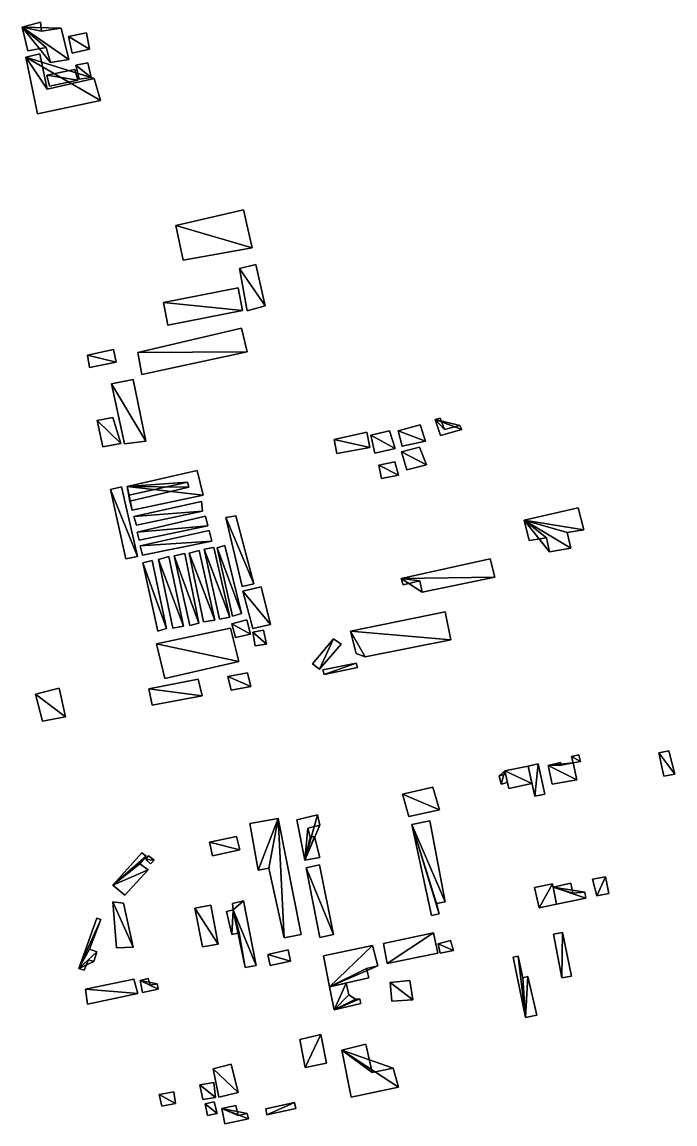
# Model space of a CAD drawing. Header units: metres. Extents: x -3947 to 4280, y -3529 to 2326.
# Drawn here: x 3717 to 4280, y 920 to 1869 of the extents above; entities that cross this region are included whole.
import ezdxf

# ---------------------------------------------------------------- set-up
doc = ezdxf.new("R2010")
doc.units = ezdxf.units.M

msp = doc.modelspace()

# ---------------------------------------------------------------- linework, layer by layer
at = {"layer": 'MUROS'}
for points in [[(3732.9, 1869.2), (3717.1, 1864.8), (3717.1, 1864.8, 8), (3732.9, 1869.2, 8)], [(3717.1, 1864.8), (3722.2, 1844.5), (3722.2, 1844.5, 8), (3717.1, 1864.8, 8)], [(3733.9, 1861.4), (3732.9, 1869.2), (3732.9, 1869.2, 8), (3733.9, 1861.4, 8)], [(3750.8, 1864), (3733.9, 1861.4), (3733.9, 1861.4, 8), (3750.8, 1864, 8)], [(3757.5, 1837), (3750.8, 1864), (3750.8, 1864, 8), (3757.5, 1837, 8)], [(3772.8, 1860), (3757.1, 1856.7), (3757.1, 1856.7, 8), (3772.8, 1860, 8)], [(3757.1, 1856.7), (3760.4, 1842.3), (3760.4, 1842.3, 8), (3757.1, 1856.7, 8)], [(3775.4, 1845.9), (3772.8, 1860), (3772.8, 1860, 8), (3775.4, 1845.9, 8)], [(3732.5, 1841.9), (3720.3, 1838.8), (3720.3, 1838.8, 8), (3732.5, 1841.9, 8)], [(3722.2, 1844.5), (3738, 1847.4), (3738, 1847.4, 8), (3722.2, 1844.5, 8)], [(3738.8, 1811.4), (3732.5, 1841.9), (3732.5, 1841.9, 8), (3738.8, 1811.4, 8)], [(3738, 1847.4), (3741.7, 1834.4), (3741.7, 1834.4, 8), (3738, 1847.4, 8)], [(3760.4, 1842.3), (3775.4, 1845.9), (3775.4, 1845.9, 8), (3760.4, 1842.3, 8)], [(3720.3, 1838.8), (3730.5, 1790.1), (3730.5, 1790.1, 8), (3720.3, 1838.8, 8)], [(3741.7, 1834.4), (3757.5, 1837), (3757.5, 1837, 8), (3741.7, 1834.4, 8)], [(3773.8, 1834.2), (3763.6, 1832.1), (3763.6, 1832.1, 8), (3773.8, 1834.2, 8)], [(3763.6, 1832.1), (3766.5, 1819.9), (3766.5, 1819.9, 8), (3763.6, 1832.1, 8)], [(3776.8, 1821.4), (3773.8, 1834.2), (3773.8, 1834.2, 8), (3776.8, 1821.4, 8)], [(3762.6, 1828.3), (3738.4, 1823.4), (3738.4, 1823.4, 8), (3762.6, 1828.3, 8)], [(3738.4, 1823.4), (3740.7, 1814), (3740.7, 1814, 8), (3738.4, 1823.4, 8)], [(3765.2, 1819.1), (3762.6, 1828.3), (3762.6, 1828.3, 8), (3765.2, 1819.1, 8)], [(3779.3, 1820.5), (3738.8, 1811.4), (3738.8, 1811.4, 8), (3779.3, 1820.5, 8)], [(3740.7, 1814), (3765.2, 1819.1), (3765.2, 1819.1, 8), (3740.7, 1814, 8)], [(3766.5, 1819.9), (3776.8, 1821.4), (3776.8, 1821.4, 8), (3766.5, 1819.9, 8)], [(3784.9, 1801.7), (3779.3, 1820.5), (3779.3, 1820.5, 8), (3784.9, 1801.7, 8)], [(3730.5, 1790.1), (3784.9, 1801.7), (3784.9, 1801.7, 8), (3730.5, 1790.1, 8)], [(3908.1, 1707.3), (3849.7, 1694), (3849.7, 1694, 8), (3908.1, 1707.3, 8)], [(3915.5, 1674.7), (3908.1, 1707.3), (3908.1, 1707.3, 8), (3915.5, 1674.7, 8)], [(3849.7, 1694), (3856, 1664.2), (3856, 1664.2, 8), (3849.7, 1694, 8)], [(3856, 1664.2), (3915.5, 1674.7), (3915.5, 1674.7, 8), (3856, 1664.2, 8)], [(3918.7, 1660.3), (3904.6, 1657), (3904.6, 1657, 8), (3918.7, 1660.3, 8)], [(3904.6, 1657), (3911.3, 1620.5), (3911.3, 1620.5, 8), (3904.6, 1657, 8)], [(3926.8, 1624.8), (3918.7, 1660.3), (3918.7, 1660.3, 8), (3926.8, 1624.8, 8)], [(3903.5, 1640.2), (3839, 1627.7), (3839, 1627.7, 8), (3903.5, 1640.2, 8)], [(3907.3, 1620.6), (3903.5, 1640.2), (3903.5, 1640.2, 8), (3907.3, 1620.6, 8)], [(3839, 1627.7), (3842.8, 1608.1), (3842.8, 1608.1, 8), (3839, 1627.7, 8)], [(3911.3, 1620.5), (3926.8, 1624.8), (3926.8, 1624.8, 8), (3911.3, 1620.5, 8)], [(3842.8, 1608.1), (3907.3, 1620.6), (3907.3, 1620.6, 8), (3842.8, 1608.1, 8)], [(3906.3, 1605.6), (3816.9, 1584.5), (3816.9, 1584.5, 8), (3906.3, 1605.6, 8)], [(3911.3, 1585.2), (3906.3, 1605.6), (3906.3, 1605.6, 8), (3911.3, 1585.2, 8)], [(3796, 1587.1), (3773.7, 1582.3), (3773.7, 1582.3, 8), (3796, 1587.1, 8)], [(3798.4, 1576.3), (3796, 1587.1), (3796, 1587.1, 8), (3798.4, 1576.3, 8)], [(3820.5, 1565.5), (3911.3, 1585.2), (3911.3, 1585.2, 8), (3820.5, 1565.5, 8)], [(3773.7, 1582.3), (3775.3, 1571.5), (3775.3, 1571.5, 8), (3773.7, 1582.3, 8)], [(3775.3, 1571.5), (3798.4, 1576.3), (3798.4, 1576.3, 8), (3775.3, 1571.5, 8)], [(3816.9, 1584.5), (3820.5, 1565.5), (3820.5, 1565.5, 8), (3816.9, 1584.5, 8)], [(3794.3, 1557.6), (3812.8, 1561.2), (3812.8, 1561.2, 8), (3794.3, 1557.6, 8)], [(3805.4, 1505.9), (3794.3, 1557.6), (3794.3, 1557.6, 8), (3805.4, 1505.9, 8)], [(3812.8, 1561.2), (3823.9, 1508.3), (3823.9, 1508.3, 8), (3812.8, 1561.2, 8)], [(3795.5, 1528.5), (3781.8, 1525.9), (3781.8, 1525.9, 8), (3795.5, 1528.5, 8)], [(3802.2, 1506.2), (3795.5, 1528.5), (3795.5, 1528.5, 8), (3802.2, 1506.2, 8)], [(3781.8, 1525.9), (3786.9, 1503.3), (3786.9, 1503.3, 8), (3781.8, 1525.9, 8)], [(4060.5, 1522.2), (4041.4, 1517.2), (4041.4, 1517.2, 8), (4060.5, 1522.2, 8)], [(4064.9, 1508.3), (4060.5, 1522.2), (4060.5, 1522.2, 8), (4064.9, 1508.3, 8)], [(4077.5, 1528), (4073.3, 1526.7), (4073.3, 1526.7, 8), (4077.5, 1528, 8)], [(4073.3, 1526.7), (4077.8, 1512.9), (4077.8, 1512.9, 8), (4073.3, 1526.7, 8)], [(4081.3, 1518.2), (4077.5, 1528), (4077.5, 1528, 8), (4081.3, 1518.2, 8)], [(4094.6, 1521.8), (4081.3, 1518.2), (4081.3, 1518.2, 8), (4094.6, 1521.8, 8)], [(4096.4, 1518.2), (4094.6, 1521.8), (4094.6, 1521.8, 8), (4096.4, 1518.2, 8)], [(4014.3, 1516), (3986.3, 1509.6), (3986.3, 1509.6, 8), (4014.3, 1516, 8)], [(3986.3, 1509.6), (3988.6, 1497.4), (3988.6, 1497.4, 8), (3986.3, 1509.6, 8)], [(4017, 1502.7), (4014.3, 1516), (4014.3, 1516, 8), (4017, 1502.7, 8)], [(4034, 1517.1), (4017.8, 1513.2), (4017.8, 1513.2, 8), (4034, 1517.1, 8)], [(4017.8, 1513.2), (4021.4, 1497.9), (4021.4, 1497.9, 8), (4017.8, 1513.2, 8)], [(4038.9, 1501.9), (4034, 1517.1), (4034, 1517.1, 8), (4038.9, 1501.9, 8)], [(4041.4, 1517.2), (4044.9, 1503.8), (4044.9, 1503.8, 8), (4041.4, 1517.2, 8)], [(4077.8, 1512.9), (4096.4, 1518.2), (4096.4, 1518.2, 8), (4077.8, 1512.9, 8)], [(3786.9, 1503.3), (3802.2, 1506.2), (3802.2, 1506.2, 8), (3786.9, 1503.3, 8)], [(3823.9, 1508.3), (3805.4, 1505.9), (3805.4, 1505.9, 8), (3823.9, 1508.3, 8)], [(3988.6, 1497.4), (4017, 1502.7), (4017, 1502.7, 8), (3988.6, 1497.4, 8)], [(4021.4, 1497.9), (4038.9, 1501.9), (4038.9, 1501.9, 8), (4021.4, 1497.9, 8)], [(4059.8, 1502.9), (4044.3, 1499), (4044.3, 1499, 8), (4059.8, 1502.9, 8)], [(4044.9, 1503.8), (4064.9, 1508.3), (4064.9, 1508.3, 8), (4044.9, 1503.8, 8)], [(4065.8, 1487.9), (4059.8, 1502.9), (4059.8, 1502.9, 8), (4065.8, 1487.9, 8)], [(4038.5, 1490.5), (4024.7, 1487.4), (4024.7, 1487.4, 8), (4038.5, 1490.5, 8)], [(4041.8, 1478.8), (4038.5, 1490.5), (4038.5, 1490.5, 8), (4041.8, 1478.8, 8)], [(4044.3, 1499), (4048.9, 1483.6), (4048.9, 1483.6, 8), (4044.3, 1499, 8)], [(3868.1, 1483), (3807.9, 1469), (3807.9, 1469, 8), (3868.1, 1483, 8)], [(3873.2, 1461.6), (3868.1, 1483), (3868.1, 1483, 8), (3873.2, 1461.6, 8)], [(4024.7, 1487.4), (4027, 1476.1), (4027, 1476.1, 8), (4024.7, 1487.4, 8)], [(4048.9, 1483.6), (4065.8, 1487.9), (4065.8, 1487.9, 8), (4048.9, 1483.6, 8)], [(3809.5, 1461.6), (3859.9, 1472.9), (3859.9, 1472.9, 8), (3809.5, 1461.6, 8)], [(3859.9, 1472.9), (3861, 1468.4), (3861, 1468.4, 8), (3859.9, 1472.9, 8)], [(4027, 1476.1), (4041.8, 1478.8), (4041.8, 1478.8, 8), (4027, 1476.1, 8)], [(3803, 1468.7), (3793.3, 1466.5), (3793.3, 1466.5, 8), (3803, 1468.7, 8)], [(3793.3, 1466.5), (3806.7, 1406.9), (3806.7, 1406.9, 8), (3793.3, 1466.5, 8)], [(3816.6, 1408.7), (3803, 1468.7), (3803, 1468.7, 8), (3816.6, 1408.7, 8)], [(3807.9, 1469), (3809.5, 1461.6), (3809.5, 1461.6, 8), (3807.9, 1469, 8)], [(3861, 1468.4), (3810, 1456.4), (3810, 1456.4, 8), (3861, 1468.4, 8)], [(3810, 1456.4), (3812.2, 1448.6), (3812.2, 1448.6, 8), (3810, 1456.4, 8)], [(3812.2, 1448.6), (3873.2, 1461.6), (3873.2, 1461.6, 8), (3812.2, 1448.6, 8)], [(3871.8, 1456.1), (3813.5, 1443.4), (3813.5, 1443.4, 8), (3871.8, 1456.1, 8)], [(3872.7, 1447.8), (3871.8, 1456.1), (3871.8, 1456.1, 8), (3872.7, 1447.8, 8)], [(3813.5, 1443.4), (3815.9, 1435.9), (3815.9, 1435.9, 8), (3813.5, 1443.4, 8)], [(3815.9, 1435.9), (3872.7, 1447.8), (3872.7, 1447.8, 8), (3815.9, 1435.9, 8)], [(3875.4, 1443.5), (3816.5, 1429.7), (3816.5, 1429.7, 8), (3875.4, 1443.5, 8)], [(3877.2, 1435.3), (3875.4, 1443.5), (3875.4, 1443.5, 8), (3877.2, 1435.3, 8)], [(3901.5, 1443.9), (3892.7, 1442.3), (3892.7, 1442.3, 8), (3901.5, 1443.9, 8)], [(3917, 1385.4), (3901.5, 1443.9), (3901.5, 1443.9, 8), (3917, 1385.4, 8)], [(4196.6, 1450.7), (4150, 1440.1), (4150, 1440.1, 8), (4196.6, 1450.7, 8)], [(4201.4, 1431.9), (4196.6, 1450.7), (4196.6, 1450.7, 8), (4201.4, 1431.9, 8)], [(3818.2, 1422.8), (3877.2, 1435.3), (3877.2, 1435.3, 8), (3818.2, 1422.8, 8)], [(3892.7, 1442.3), (3907, 1383.1), (3907, 1383.1, 8), (3892.7, 1442.3, 8)], [(4150, 1440.1), (4154.4, 1422.6), (4154.4, 1422.6, 8), (4150, 1440.1, 8)], [(3816.5, 1429.7), (3818.2, 1422.8), (3818.2, 1422.8, 8), (3816.5, 1429.7, 8)], [(3878.5, 1431.3), (3818.9, 1417.9), (3818.9, 1417.9, 8), (3878.5, 1431.3, 8)], [(3880.7, 1422.1), (3878.5, 1431.3), (3878.5, 1431.3, 8), (3880.7, 1422.1, 8)], [(4154.4, 1422.6), (4169.2, 1425), (4169.2, 1425, 8), (4154.4, 1422.6, 8)], [(4169.2, 1425), (4171.9, 1412.9), (4171.9, 1412.9, 8), (4169.2, 1425, 8)], [(4187, 1429.5), (4201.4, 1431.9), (4201.4, 1431.9, 8), (4187, 1429.5, 8)], [(4190.4, 1416.1), (4187, 1429.5), (4187, 1429.5, 8), (4190.4, 1416.1, 8)], [(3818.9, 1417.9), (3820.9, 1410.1), (3820.9, 1410.1, 8), (3818.9, 1417.9, 8)], [(3820.9, 1410.1), (3880.7, 1422.1), (3880.7, 1422.1, 8), (3820.9, 1410.1, 8)], [(3874.2, 1415), (3882.4, 1416.7), (3882.4, 1416.7, 8), (3874.2, 1415, 8)], [(3887.5, 1354.9), (3874.2, 1415), (3874.2, 1415, 8), (3887.5, 1354.9, 8)], [(3882.4, 1416.7), (3896.2, 1356.5), (3896.2, 1356.5, 8), (3882.4, 1416.7, 8)], [(3885.4, 1416.4), (3892.1, 1418.3), (3892.1, 1418.3, 8), (3885.4, 1416.4, 8)], [(3898.6, 1357.5), (3885.4, 1416.4), (3885.4, 1416.4, 8), (3898.6, 1357.5, 8)], [(3892.1, 1418.3), (3906.2, 1359.7), (3906.2, 1359.7, 8), (3892.1, 1418.3, 8)], [(4171.9, 1412.9), (4190.4, 1416.1), (4190.4, 1416.1, 8), (4171.9, 1412.9, 8)], [(3806.7, 1406.9), (3816.6, 1408.7), (3816.6, 1408.7, 8), (3806.7, 1406.9, 8)], [(3821.4, 1403.3), (3829.2, 1405.3), (3829.2, 1405.3, 8), (3821.4, 1403.3, 8)], [(3829.2, 1405.3), (3841.8, 1346.7), (3841.8, 1346.7, 8), (3829.2, 1405.3, 8)], [(3834.7, 1406.1), (3843.7, 1408.7), (3843.7, 1408.7, 8), (3834.7, 1406.1, 8)], [(3847.2, 1347.2), (3834.7, 1406.1), (3834.7, 1406.1, 8), (3847.2, 1347.2, 8)], [(3843.7, 1408.7), (3856.4, 1348.7), (3856.4, 1348.7, 8), (3843.7, 1408.7, 8)], [(3848.2, 1409.4), (3857.4, 1411.4), (3857.4, 1411.4, 8), (3848.2, 1409.4, 8)], [(3861.7, 1349.4), (3848.2, 1409.4), (3848.2, 1409.4, 8), (3861.7, 1349.4, 8)], [(3857.4, 1411.4), (3869.6, 1351.3), (3869.6, 1351.3, 8), (3857.4, 1411.4, 8)], [(3869.9, 1414), (3861.3, 1411.7), (3861.3, 1411.7, 8), (3869.9, 1414, 8)], [(3861.3, 1411.7), (3873.7, 1352.6), (3873.7, 1352.6, 8), (3861.3, 1411.7, 8)], [(3883.4, 1354.1), (3869.9, 1414), (3869.9, 1414, 8), (3883.4, 1354.1, 8)], [(4120.8, 1406.8), (4044.1, 1390), (4044.1, 1390, 8), (4120.8, 1406.8, 8)], [(4124.8, 1391), (4120.8, 1406.8), (4120.8, 1406.8, 8), (4124.8, 1391, 8)], [(3834.2, 1344.6), (3821.4, 1403.3), (3821.4, 1403.3, 8), (3834.2, 1344.6, 8)], [(4044.1, 1390), (4045.6, 1384.5), (4045.6, 1384.5, 8), (4044.1, 1390, 8)], [(4045.6, 1384.5), (4060, 1387.9), (4060, 1387.9, 8), (4045.6, 1384.5, 8)], [(4060, 1387.9), (4062.2, 1378.2), (4062.2, 1378.2, 8), (4060, 1387.9, 8)], [(4062.2, 1378.2), (4124.8, 1391), (4124.8, 1391, 8), (4062.2, 1378.2, 8)], [(3907, 1383.1), (3917, 1385.4), (3917, 1385.4, 8), (3907, 1383.1, 8)], [(3923.3, 1382.7), (3907.6, 1378.9), (3907.6, 1378.9, 8), (3923.3, 1382.7, 8)], [(3907.6, 1378.9), (3916.2, 1346.9), (3916.2, 1346.9, 8), (3907.6, 1378.9, 8)], [(3931.4, 1350.2), (3923.3, 1382.7), (3923.3, 1382.7, 8), (3931.4, 1350.2, 8)], [(3906.2, 1359.7), (3898.6, 1357.5), (3898.6, 1357.5, 8), (3906.2, 1359.7, 8)], [(4081.9, 1361.2), (4000.4, 1344.6), (4000.4, 1344.6, 8), (4081.9, 1361.2, 8)], [(4086.7, 1336.9), (4081.9, 1361.2), (4081.9, 1361.2, 8), (4086.7, 1336.9, 8)], [(3856.4, 1348.7), (3847.2, 1347.2), (3847.2, 1347.2, 8), (3856.4, 1348.7, 8)], [(3869.6, 1351.3), (3861.7, 1349.4), (3861.7, 1349.4, 8), (3869.6, 1351.3, 8)], [(3873.7, 1352.6), (3883.4, 1354.1), (3883.4, 1354.1, 8), (3873.7, 1352.6, 8)], [(3896.2, 1356.5), (3887.5, 1354.9), (3887.5, 1354.9, 8), (3896.2, 1356.5, 8)], [(3910.8, 1354.4), (3898.1, 1350.8), (3898.1, 1350.8, 8), (3910.8, 1354.4, 8)], [(3898.1, 1350.8), (3901.2, 1339), (3901.2, 1339, 8), (3898.1, 1350.8, 8)], [(3914.1, 1341.8), (3910.8, 1354.4), (3910.8, 1354.4, 8), (3914.1, 1341.8, 8)], [(3916.2, 1346.9), (3931.4, 1350.2), (3931.4, 1350.2, 8), (3916.2, 1346.9, 8)], [(3897, 1347.2), (3833.1, 1333.7), (3833.1, 1333.7, 8), (3897, 1347.2, 8)], [(3841.8, 1346.7), (3834.2, 1344.6), (3834.2, 1344.6, 8), (3841.8, 1346.7, 8)], [(3903.9, 1318.4), (3897, 1347.2), (3897, 1347.2, 8), (3903.9, 1318.4, 8)], [(3901.2, 1339), (3914.1, 1341.8), (3914.1, 1341.8, 8), (3901.2, 1339, 8)], [(3925.2, 1345.4), (3916, 1343.7), (3916, 1343.7, 8), (3925.2, 1345.4, 8)], [(3916, 1343.7), (3918.1, 1332), (3918.1, 1332, 8), (3916, 1343.7, 8)], [(3928, 1333.4), (3925.2, 1345.4), (3925.2, 1345.4, 8), (3928, 1333.4, 8)], [(4000.4, 1344.6), (4005.2, 1325.2), (4005.2, 1325.2, 8), (4000.4, 1344.6, 8)], [(3833.1, 1333.7), (3840.1, 1303.7), (3840.1, 1303.7, 8), (3833.1, 1333.7, 8)], [(3918.1, 1332), (3928, 1333.4), (3928, 1333.4, 8), (3918.1, 1332, 8)], [(3967.7, 1316.4), (3985.6, 1337.9), (3985.6, 1337.9, 8), (3967.7, 1316.4, 8)], [(3992.2, 1333.3), (3973.7, 1311.9), (3973.7, 1311.9, 8), (3992.2, 1333.3, 8)], [(3985.6, 1337.9), (3992.2, 1333.3), (3992.2, 1333.3, 8), (3985.6, 1337.9, 8)], [(4012.9, 1322.5), (4086.7, 1336.9), (4086.7, 1336.9, 8), (4012.9, 1322.5, 8)], [(4005.2, 1325.2), (4012.9, 1322.5), (4012.9, 1322.5, 8), (4005.2, 1325.2, 8)], [(3840.1, 1303.7), (3903.9, 1318.4), (3903.9, 1318.4, 8), (3840.1, 1303.7, 8)], [(3973.7, 1311.9), (3967.7, 1316.4), (3967.7, 1316.4, 8), (3973.7, 1311.9, 8)], [(3976.6, 1311.2), (4005.2, 1317), (4005.2, 1317, 8), (3976.6, 1311.2, 8)], [(3977.7, 1307.3), (3976.6, 1311.2), (3976.6, 1311.2, 8), (3977.7, 1307.3, 8)], [(4006.4, 1313.1), (3977.7, 1307.3), (3977.7, 1307.3, 8), (4006.4, 1313.1, 8)], [(4005.2, 1317), (4006.4, 1313.1), (4006.4, 1313.1, 8), (4005.2, 1317, 8)], [(3826.3, 1294.7), (3868.9, 1303.2), (3868.9, 1303.2, 8), (3826.3, 1294.7, 8)], [(3868.9, 1303.2), (3872.4, 1288.9), (3872.4, 1288.9, 8), (3868.9, 1303.2, 8)], [(3911.6, 1308.5), (3894.6, 1305.4), (3894.6, 1305.4, 8), (3911.6, 1308.5, 8)], [(3894.6, 1305.4), (3897.4, 1293.6), (3897.4, 1293.6, 8), (3894.6, 1305.4, 8)], [(3914.4, 1296.8), (3911.6, 1308.5), (3911.6, 1308.5, 8), (3914.4, 1296.8, 8)], [(3749.2, 1295.5), (3728.8, 1290.2), (3728.8, 1290.2, 8), (3749.2, 1295.5, 8)], [(3754.5, 1270.8), (3749.2, 1295.5), (3749.2, 1295.5, 8), (3754.5, 1270.8, 8)], [(3829.2, 1280.8), (3826.3, 1294.7), (3826.3, 1294.7, 8), (3829.2, 1280.8, 8)], [(3897.4, 1293.6), (3914.4, 1296.8), (3914.4, 1296.8, 8), (3897.4, 1293.6, 8)], [(3728.8, 1290.2), (3734.8, 1266.9), (3734.8, 1266.9, 8), (3728.8, 1290.2, 8)], [(3872.4, 1288.9), (3829.2, 1280.8), (3829.2, 1280.8, 8), (3872.4, 1288.9, 8)], [(3734.8, 1266.9), (3754.5, 1270.8), (3754.5, 1270.8, 8), (3734.8, 1266.9, 8)], [(4197.3, 1237.9), (4191, 1236.5), (4191, 1236.5, 8), (4197.3, 1237.9, 8)], [(4191, 1236.5), (4192.2, 1231.1), (4192.2, 1231.1, 8), (4191, 1236.5, 8)], [(4198.6, 1232.3), (4197.3, 1237.9), (4197.3, 1237.9, 8), (4198.6, 1232.3, 8)], [(4274.9, 1241.5), (4266.3, 1239.6), (4266.3, 1239.6, 8), (4274.9, 1241.5, 8)], [(4266.3, 1239.6), (4270.6, 1219.7), (4270.6, 1219.7, 8), (4266.3, 1239.6, 8)], [(4280.1, 1221.3), (4274.9, 1241.5), (4274.9, 1241.5, 8), (4280.1, 1221.3, 8)], [(4153.5, 1228.3), (4133.5, 1224.1), (4133.5, 1224.1, 8), (4153.5, 1228.3, 8)], [(4162.2, 1230.2), (4153.5, 1228.3), (4153.5, 1228.3, 8), (4162.2, 1230.2, 8)], [(4156.8, 1213.3), (4153.5, 1228.3), (4153.5, 1228.3, 8), (4156.8, 1213.3, 8)], [(4153.5, 1228.3), (4159.2, 1202.3), (4159.2, 1202.3, 8), (4153.5, 1228.3, 8)], [(4167.9, 1204.2), (4162.2, 1230.2), (4162.2, 1230.2, 8), (4167.9, 1204.2, 8)], [(4181.3, 1231.4), (4170.7, 1228.9), (4170.7, 1228.9, 8), (4181.3, 1231.4, 8)], [(4170.7, 1228.9), (4174.3, 1212.7), (4174.3, 1212.7, 8), (4170.7, 1228.9, 8)], [(4182, 1229.2), (4181.3, 1231.4), (4181.3, 1231.4, 8), (4182, 1229.2, 8)], [(4192.2, 1231.1), (4182, 1229.2), (4182, 1229.2, 8), (4192.2, 1231.1, 8)], [(4192.2, 1231.1), (4198.6, 1232.3), (4198.6, 1232.3, 8), (4192.2, 1231.1, 8)], [(4195.4, 1216.3), (4192.2, 1231.1), (4192.2, 1231.1, 8), (4195.4, 1216.3, 8)], [(4134.1, 1221.2), (4128.6, 1220), (4128.6, 1220, 8), (4134.1, 1221.2, 8)], [(4128.6, 1220), (4130.1, 1212.8), (4130.1, 1212.8, 8), (4128.6, 1220, 8)], [(4133.5, 1224.1), (4134.1, 1221.2), (4134.1, 1221.2, 8), (4133.5, 1224.1, 8)], [(4174.3, 1212.7), (4195.4, 1216.3), (4195.4, 1216.3, 8), (4174.3, 1212.7, 8)], [(4270.6, 1219.7), (4280.1, 1221.3), (4280.1, 1221.3, 8), (4270.6, 1219.7, 8)], [(4071.3, 1210.1), (4045.3, 1204), (4045.3, 1204, 8), (4071.3, 1210.1, 8)], [(4077, 1190.6), (4071.3, 1210.1), (4071.3, 1210.1, 8), (4077, 1190.6, 8)], [(4130.1, 1212.8), (4135.8, 1214), (4135.8, 1214, 8), (4130.1, 1212.8, 8)], [(4135.8, 1214), (4136.8, 1209.1), (4136.8, 1209.1, 8), (4135.8, 1214, 8)], [(4136.8, 1209.1), (4156.8, 1213.3), (4156.8, 1213.3, 8), (4136.8, 1209.1, 8)], [(4045.3, 1204), (4050.6, 1184.9), (4050.6, 1184.9, 8), (4045.3, 1204, 8)], [(4159.2, 1202.3), (4167.9, 1204.2), (4167.9, 1204.2, 8), (4159.2, 1202.3, 8)], [(4050.6, 1184.9), (4077, 1190.6), (4077, 1190.6, 8), (4050.6, 1184.9, 8)], [(3937.9, 1183.1), (3913.5, 1178.8), (3913.5, 1178.8, 8), (3937.9, 1183.1, 8)], [(3913.5, 1178.8), (3920.7, 1138.5), (3920.7, 1138.5, 8), (3913.5, 1178.8, 8)], [(3957.7, 1083.2), (3937.9, 1183.1), (3937.9, 1183.1, 8), (3957.7, 1083.2, 8)], [(3972, 1186.2), (3954, 1182), (3954, 1182, 8), (3972, 1186.2, 8)], [(3954, 1182), (3960.9, 1147.1), (3960.9, 1147.1, 8), (3954, 1182, 8)], [(3963.6, 1174.9), (3973.9, 1177.5), (3973.9, 1177.5, 8), (3963.6, 1174.9, 8)], [(3973.9, 1177.5), (3972, 1186.2), (3972, 1186.2, 8), (3973.9, 1177.5, 8)], [(4053.3, 1177.9), (4068.6, 1181.1), (4068.6, 1181.1, 8), (4053.3, 1177.9, 8)], [(4070.1, 1099.6), (4053.3, 1177.9), (4053.3, 1177.9, 8), (4070.1, 1099.6, 8)], [(4068.6, 1181.1), (4082, 1111.3), (4082, 1111.3, 8), (4068.6, 1181.1, 8)], [(3965.6, 1167.1), (3963.6, 1174.9), (3963.6, 1174.9, 8), (3965.6, 1167.1, 8)], [(3969.4, 1167.6), (3965.6, 1167.1), (3965.6, 1167.1, 8), (3969.4, 1167.6, 8)], [(3973.8, 1149.4), (3969.4, 1167.6), (3969.4, 1167.6, 8), (3973.8, 1149.4, 8)], [(3902, 1167.5), (3878.7, 1162.8), (3878.7, 1162.8, 8), (3902, 1167.5, 8)], [(3878.7, 1162.8), (3881.2, 1150.9), (3881.2, 1150.9, 8), (3878.7, 1162.8, 8)], [(3904.9, 1156.2), (3902, 1167.5), (3902, 1167.5, 8), (3904.9, 1156.2, 8)], [(3820.3, 1153.5), (3795.3, 1125.8), (3795.3, 1125.8, 8), (3820.3, 1153.5, 8)], [(3818.7, 1144.1), (3824.2, 1150.8), (3824.2, 1150.8, 8), (3818.7, 1144.1, 8)], [(3824.2, 1150.8), (3820.3, 1153.5), (3820.3, 1153.5, 8), (3824.2, 1150.8, 8)], [(3826.1, 1150.9), (3823.8, 1147.7), (3823.8, 1147.7, 8), (3826.1, 1150.9, 8)], [(3830.9, 1147.2), (3826.1, 1150.9), (3826.1, 1150.9, 8), (3830.9, 1147.2, 8)], [(3881.2, 1150.9), (3904.9, 1156.2), (3904.9, 1156.2, 8), (3881.2, 1150.9, 8)], [(3960.9, 1147.1), (3973.8, 1149.4), (3973.8, 1149.4, 8), (3960.9, 1147.1, 8)], [(3826, 1138.9), (3818.7, 1144.1), (3818.7, 1144.1, 8), (3826, 1138.9, 8)], [(3823.8, 1147.7), (3828, 1144.1), (3828, 1144.1, 8), (3823.8, 1147.7, 8)], [(3828, 1144.1), (3830.9, 1147.2), (3830.9, 1147.2, 8), (3828, 1144.1, 8)], [(3920.7, 1138.5), (3930, 1140.4), (3930, 1140.4, 8), (3920.7, 1138.5, 8)], [(3930, 1140.4), (3943.1, 1080.3), (3943.1, 1080.3, 8), (3930, 1140.4, 8)], [(3962.1, 1140.6), (3973.5, 1143.3), (3973.5, 1143.3, 8), (3962.1, 1140.6, 8)], [(3973.8, 1080.7), (3962.1, 1140.6), (3962.1, 1140.6, 8), (3973.8, 1080.7, 8)], [(3973.5, 1143.3), (3985.7, 1083.2), (3985.7, 1083.2, 8), (3973.5, 1143.3, 8)], [(3805.7, 1117.1), (3826, 1138.9), (3826, 1138.9, 8), (3805.7, 1117.1, 8)], [(4220.1, 1132.9), (4209.1, 1130.8), (4209.1, 1130.8, 8), (4220.1, 1132.9, 8)], [(4209.1, 1130.8), (4212.7, 1116.4), (4212.7, 1116.4, 8), (4209.1, 1130.8, 8)], [(4223.1, 1118.6), (4220.1, 1132.9), (4220.1, 1132.9, 8), (4223.1, 1118.6, 8)], [(3795.3, 1125.8), (3805.7, 1117.1), (3805.7, 1117.1, 8), (3795.3, 1125.8, 8)], [(4174.5, 1126.9), (4158.9, 1123.7), (4158.9, 1123.7, 8), (4174.5, 1126.9, 8)], [(4158.9, 1123.7), (4162.9, 1106.2), (4162.9, 1106.2, 8), (4158.9, 1123.7, 8)], [(4178, 1109.3), (4174.5, 1126.9), (4174.5, 1126.9, 8), (4178, 1109.3, 8)], [(4175.1, 1124), (4190.4, 1127.3), (4190.4, 1127.3, 8), (4175.1, 1124, 8)], [(4178, 1109.3), (4175.1, 1124), (4175.1, 1124, 8), (4178, 1109.3, 8)], [(4190.4, 1127.3), (4192, 1118.9), (4192, 1118.9, 8), (4190.4, 1127.3, 8)], [(3795.5, 1111.3), (3798.7, 1071.7), (3798.7, 1071.7, 8), (3795.5, 1111.3, 8)], [(3804.5, 1110.3), (3795.5, 1111.3), (3795.5, 1111.3, 8), (3804.5, 1110.3, 8)], [(3898.5, 1109.8), (3908, 1112.1), (3908, 1112.1, 8), (3898.5, 1109.8, 8)], [(3908, 1112.1), (3919.1, 1056.6), (3919.1, 1056.6, 8), (3908, 1112.1, 8)], [(4082, 1111.3), (4074.5, 1109.9), (4074.5, 1109.9, 8), (4082, 1111.3, 8)], [(4203.1, 1114.5), (4178, 1109.3), (4178, 1109.3, 8), (4203.1, 1114.5, 8)], [(4192, 1118.9), (4202.3, 1119.6), (4202.3, 1119.6, 8), (4192, 1118.9, 8)], [(4202.3, 1119.6), (4203.1, 1114.5), (4203.1, 1114.5, 8), (4202.3, 1119.6, 8)], [(4212.7, 1116.4), (4223.1, 1118.6), (4223.1, 1118.6, 8), (4212.7, 1116.4, 8)], [(3812.9, 1072.4), (3804.5, 1110.3), (3804.5, 1110.3, 8), (3812.9, 1072.4, 8)], [(3880, 1108.5), (3866.1, 1105.8), (3866.1, 1105.8, 8), (3880, 1108.5, 8)], [(3866.1, 1105.8), (3872.7, 1072.6), (3872.7, 1072.6, 8), (3866.1, 1105.8, 8)], [(3886.3, 1075), (3880, 1108.5), (3880, 1108.5, 8), (3886.3, 1075, 8)], [(3893.3, 1102.9), (3899.3, 1104.5), (3899.3, 1104.5, 8), (3893.3, 1102.9, 8)], [(3898, 1083.2), (3893.3, 1102.9), (3893.3, 1102.9, 8), (3898, 1083.2, 8)], [(3899.3, 1104.5), (3898.5, 1109.8), (3898.5, 1109.8, 8), (3899.3, 1104.5, 8)], [(4076.9, 1101.1), (4070.1, 1099.6), (4070.1, 1099.6, 8), (4076.9, 1101.1, 8)], [(4074.5, 1109.9), (4076.9, 1101.1), (4076.9, 1101.1, 8), (4074.5, 1109.9, 8)], [(4162.9, 1106.2), (4178, 1109.3), (4178, 1109.3, 8), (4162.9, 1106.2, 8)], [(3781.7, 1097.4), (3766, 1053.8), (3766, 1053.8, 8), (3781.7, 1097.4, 8)], [(3775.3, 1070.5), (3785.1, 1096.1), (3785.1, 1096.1, 8), (3775.3, 1070.5, 8)], [(3785.1, 1096.1), (3781.7, 1097.4), (3781.7, 1097.4, 8), (3785.1, 1096.1, 8)], [(3904.2, 1084.5), (3898, 1083.2), (3898, 1083.2, 8), (3904.2, 1084.5, 8)], [(3909.6, 1054.8), (3904.2, 1084.5), (3904.2, 1084.5, 8), (3909.6, 1054.8, 8)], [(3943.1, 1080.3), (3957.7, 1083.2), (3957.7, 1083.2, 8), (3943.1, 1080.3, 8)], [(3985.7, 1083.2), (3973.8, 1080.7), (3973.8, 1080.7, 8), (3985.7, 1083.2, 8)], [(4071.8, 1084.5), (4028.7, 1075.5), (4028.7, 1075.5, 8), (4071.8, 1084.5, 8)], [(4075.6, 1067.2), (4071.8, 1084.5), (4071.8, 1084.5, 8), (4075.6, 1067.2, 8)], [(4183.2, 1084.8), (4175.3, 1083.6), (4175.3, 1083.6, 8), (4183.2, 1084.8, 8)], [(4175.3, 1083.6), (4182.5, 1045.9), (4182.5, 1045.9, 8), (4175.3, 1083.6, 8)], [(4190.9, 1047.3), (4183.2, 1084.8), (4183.2, 1084.8, 8), (4190.9, 1047.3, 8)], [(3872.7, 1072.6), (3886.3, 1075), (3886.3, 1075, 8), (3872.7, 1072.6, 8)], [(4019.4, 1073.6), (3977, 1064.7), (3977, 1064.7, 8), (4019.4, 1073.6, 8)], [(4023.8, 1056.1), (4019.4, 1073.6), (4019.4, 1073.6, 8), (4023.8, 1056.1, 8)], [(4028.7, 1075.5), (4031.8, 1058.1), (4031.8, 1058.1, 8), (4028.7, 1075.5, 8)], [(4086.6, 1077.9), (4075.8, 1075.3), (4075.8, 1075.3, 8), (4086.6, 1077.9, 8)], [(4075.8, 1075.3), (4077.5, 1067), (4077.5, 1067, 8), (4075.8, 1075.3, 8)], [(4089, 1069.4), (4086.6, 1077.9), (4086.6, 1077.9, 8), (4089, 1069.4, 8)], [(3781.7, 1068.4), (3775.3, 1070.5), (3775.3, 1070.5, 8), (3781.7, 1068.4, 8)], [(3779.1, 1060), (3781.7, 1068.4), (3781.7, 1068.4, 8), (3779.1, 1060, 8)], [(3798.7, 1071.7), (3812.9, 1072.4), (3812.9, 1072.4, 8), (3798.7, 1071.7, 8)], [(3929.1, 1066.1), (3946.6, 1069.9), (3946.6, 1069.9, 8), (3929.1, 1066.1, 8)], [(3931.2, 1056.5), (3929.1, 1066.1), (3929.1, 1066.1, 8), (3931.2, 1056.5, 8)], [(3946.6, 1069.9), (3948.7, 1060.2), (3948.7, 1060.2, 8), (3946.6, 1069.9, 8)], [(3977, 1064.7), (3982.2, 1038), (3982.2, 1038, 8), (3977, 1064.7, 8)], [(4031.8, 1058.1), (4075.6, 1067.2), (4075.6, 1067.2, 8), (4031.8, 1058.1, 8)], [(4077.5, 1067), (4089, 1069.4), (4089, 1069.4, 8), (4077.5, 1067, 8)], [(4144.9, 1064.4), (4140.7, 1063.6), (4140.7, 1063.6, 8), (4144.9, 1064.4, 8)], [(4140.7, 1063.6), (4151.1, 1011.8), (4151.1, 1011.8, 8), (4140.7, 1063.6, 8)], [(4148.9, 1045.8), (4144.9, 1064.4), (4144.9, 1064.4, 8), (4148.9, 1045.8, 8)], [(3766, 1053.8), (3770.8, 1052.5), (3770.8, 1052.5, 8), (3766, 1053.8, 8)], [(3770.8, 1052.5), (3774.5, 1061.4), (3774.5, 1061.4, 8), (3770.8, 1052.5, 8)], [(3774.5, 1061.4), (3779.1, 1060), (3779.1, 1060, 8), (3774.5, 1061.4, 8)], [(3919.1, 1056.6), (3909.6, 1054.8), (3909.6, 1054.8, 8), (3919.1, 1056.6, 8)], [(3948.7, 1060.2), (3931.2, 1056.5), (3931.2, 1056.5, 8), (3948.7, 1060.2, 8)], [(4014, 1053.9), (4023.8, 1056.1), (4023.8, 1056.1, 8), (4014, 1053.9, 8)], [(4016, 1045.9), (4014, 1053.9), (4014, 1053.9, 8), (4016, 1045.9, 8)], [(3771.7, 1036), (3813.5, 1044.7), (3813.5, 1044.7, 8), (3771.7, 1036, 8)], [(3813.5, 1044.7), (3817, 1032.3), (3817, 1032.3, 8), (3813.5, 1044.7, 8)], [(3818.9, 1043.6), (3826, 1045.4), (3826, 1045.4, 8), (3818.9, 1043.6, 8)], [(3826, 1045.4), (3827.5, 1039.7), (3827.5, 1039.7, 8), (3826, 1045.4, 8)], [(3982.2, 1038), (4016, 1045.9), (4016, 1045.9, 8), (3982.2, 1038, 8)], [(4153.3, 1046.9), (4148.9, 1045.8), (4148.9, 1045.8, 8), (4153.3, 1046.9, 8)], [(4160.9, 1013.6), (4153.3, 1046.9), (4153.3, 1046.9, 8), (4160.9, 1013.6, 8)], [(4182.5, 1045.9), (4190.9, 1047.3), (4190.9, 1047.3, 8), (4182.5, 1045.9, 8)], [(3773.6, 1023.1), (3771.7, 1036), (3771.7, 1036, 8), (3773.6, 1023.1, 8)], [(3821.1, 1033.2), (3818.9, 1043.6), (3818.9, 1043.6, 8), (3821.1, 1033.2, 8)], [(3834.5, 1036), (3821.1, 1033.2), (3821.1, 1033.2, 8), (3834.5, 1036, 8)], [(3827.5, 1039.7), (3833.7, 1040.7), (3833.7, 1040.7, 8), (3827.5, 1039.7, 8)], [(3833.7, 1040.7), (3834.5, 1036), (3834.5, 1036, 8), (3833.7, 1040.7, 8)], [(3996.5, 1041.3), (3982.2, 1038), (3982.2, 1038, 8), (3996.5, 1041.3, 8)], [(3982.2, 1038), (3986.1, 1018.3), (3986.1, 1018.3, 8), (3982.2, 1038, 8)], [(3998.8, 1031.3), (3996.5, 1041.3), (3996.5, 1041.3, 8), (3998.8, 1031.3, 8)], [(4034.5, 1041.9), (4051.6, 1043.7), (4051.6, 1043.7, 8), (4034.5, 1041.9, 8)], [(4036, 1025.7), (4034.5, 1041.9), (4034.5, 1041.9, 8), (4036, 1025.7, 8)], [(4051.6, 1043.7), (4054, 1026.8), (4054, 1026.8, 8), (4051.6, 1043.7, 8)], [(3817, 1032.3), (3773.6, 1023.1), (3773.6, 1023.1, 8), (3817, 1032.3, 8)], [(4004.7, 1027.5), (3998.8, 1031.3), (3998.8, 1031.3, 8), (4004.7, 1027.5, 8)], [(4008.5, 1027.7), (4004.7, 1027.5), (4004.7, 1027.5, 8), (4008.5, 1027.7, 8)], [(4009.2, 1023.7), (4008.5, 1027.7), (4008.5, 1027.7, 8), (4009.2, 1023.7, 8)], [(4054, 1026.8), (4036, 1025.7), (4036, 1025.7, 8), (4054, 1026.8, 8)], [(3986.1, 1018.3), (4009.2, 1023.7), (4009.2, 1023.7, 8), (3986.1, 1018.3, 8)], [(4151.1, 1011.8), (4160.9, 1013.6), (4160.9, 1013.6, 8), (4151.1, 1011.8, 8)], [(3974.8, 997), (3956.5, 992.8), (3956.5, 992.8, 5), (3974.8, 997, 5)], [(3979.6, 972.5), (3974.8, 997), (3974.8, 997, 5), (3979.6, 972.5, 5)], [(3956.5, 992.8), (3961.1, 968.7), (3961.1, 968.7, 5), (3956.5, 992.8, 5)], [(3992.9, 983.6), (4013.5, 988.6), (4013.5, 988.6, 8), (3992.9, 983.6, 8)], [(4013.5, 988.6), (4019, 964.3), (4019, 964.3, 8), (4013.5, 988.6, 8)], [(4000.8, 943.1), (3992.9, 983.6), (3992.9, 983.6, 8), (4000.8, 943.1, 8)], [(3897.5, 971.4), (3881.8, 967.6), (3881.8, 967.6, 8), (3897.5, 971.4, 8)], [(3903.5, 947.2), (3897.5, 971.4), (3897.5, 971.4, 8), (3903.5, 947.2, 8)], [(3961.1, 968.7), (3979.6, 972.5), (3979.6, 972.5, 5), (3961.1, 968.7, 5)], [(4019, 964.3), (4037, 968.2), (4037, 968.2, 8), (4019, 964.3, 8)], [(4037, 968.2), (4041.6, 951.6), (4041.6, 951.6, 8), (4037, 968.2, 8)], [(3881.8, 967.6), (3886.9, 943.2), (3886.9, 943.2, 8), (3881.8, 967.6, 8)], [(3882.5, 955.8), (3870.4, 953.7), (3870.4, 953.7, 8), (3882.5, 955.8, 8)], [(3870.4, 953.7), (3872.9, 941.2), (3872.9, 941.2, 8), (3870.4, 953.7, 8)], [(3883.9, 942.9), (3882.5, 955.8), (3882.5, 955.8, 8), (3883.9, 942.9, 8)], [(4041.6, 951.6), (4000.8, 943.1), (4000.8, 943.1, 8), (4041.6, 951.6, 8)], [(3835.4, 945.3), (3848.1, 947.7), (3848.1, 947.7, 8), (3835.4, 945.3, 8)], [(3837.6, 935.3), (3835.4, 945.3), (3835.4, 945.3, 8), (3837.6, 935.3, 8)], [(3848.1, 947.7), (3849.5, 937.5), (3849.5, 937.5, 8), (3848.1, 947.7, 8)], [(3872.9, 941.2), (3883.9, 942.9), (3883.9, 942.9, 8), (3872.9, 941.2, 8)], [(3886.9, 943.2), (3903.5, 947.2), (3903.5, 947.2, 8), (3886.9, 943.2, 8)], [(3849.5, 937.5), (3837.6, 935.3), (3837.6, 935.3, 8), (3849.5, 937.5, 8)], [(3882.9, 939), (3875, 937.4), (3875, 937.4, 8), (3882.9, 939, 8)], [(3875, 937.4), (3876.9, 927.2), (3876.9, 927.2, 8), (3875, 937.4, 8)], [(3885.3, 929), (3882.9, 939), (3882.9, 939, 8), (3885.3, 929, 8)], [(3901.6, 935.9), (3889.4, 933.2), (3889.4, 933.2, 8), (3901.6, 935.9, 8)], [(3889.4, 933.2), (3892.1, 920), (3892.1, 920, 8), (3889.4, 933.2, 8)], [(3903.4, 927.2), (3901.6, 935.9), (3901.6, 935.9, 8), (3903.4, 927.2, 8)], [(3927.3, 933.1), (3952, 938.6), (3952, 938.6, 8), (3927.3, 933.1, 8)], [(3928.3, 927.8), (3927.3, 933.1), (3927.3, 933.1, 8), (3928.3, 927.8, 8)], [(3953.3, 933.2), (3928.3, 927.8), (3928.3, 927.8, 8), (3953.3, 933.2, 8)], [(3952, 938.6), (3953.3, 933.2), (3953.3, 933.2, 8), (3952, 938.6, 8)], [(3876.9, 927.2), (3885.3, 929), (3885.3, 929, 8), (3876.9, 927.2, 8)], [(3892.1, 920), (3912.3, 924.3), (3912.3, 924.3, 8), (3892.1, 920, 8)], [(3911.3, 929), (3903.4, 927.2), (3903.4, 927.2, 8), (3911.3, 929, 8)], [(3912.3, 924.3), (3911.3, 929), (3911.3, 929, 8), (3912.3, 924.3, 8)]]:
    msp.add_3dface(points, dxfattribs=at)
at = {"layer": 'TECHOS'}
for points in [[(3717.1, 1864.8, 8), (3733.9, 1861.4, 8), (3732.9, 1869.2, 8)], [(3717.1, 1864.8, 8), (3722.2, 1844.5, 8), (3738, 1847.4, 8)], [(3717.1, 1864.8, 8), (3738, 1847.4, 8), (3741.7, 1834.4, 8)], [(3717.1, 1864.8, 8), (3741.7, 1834.4, 8), (3757.5, 1837, 8)], [(3717.1, 1864.8, 8), (3757.5, 1837, 8), (3750.8, 1864, 8)], [(3717.1, 1864.8, 8), (3750.8, 1864, 8), (3733.9, 1861.4, 8)], [(3757.1, 1856.7, 8), (3775.4, 1845.9, 8), (3772.8, 1860, 8)], [(3757.1, 1856.7, 8), (3760.4, 1842.3, 8), (3775.4, 1845.9, 8)], [(3720.3, 1838.8, 8), (3738.8, 1811.4, 8), (3732.5, 1841.9, 8)], [(3720.3, 1838.8, 8), (3730.5, 1790.1, 8), (3784.9, 1801.7, 8)], [(3720.3, 1838.8, 8), (3784.9, 1801.7, 8), (3779.3, 1820.5, 8)], [(3720.3, 1838.8, 8), (3779.3, 1820.5, 8), (3738.8, 1811.4, 8)], [(3763.6, 1832.1, 8), (3776.8, 1821.4, 8), (3773.8, 1834.2, 8)], [(3763.6, 1832.1, 8), (3766.5, 1819.9, 8), (3776.8, 1821.4, 8)], [(3738.4, 1823.4, 8), (3765.2, 1819.1, 8), (3762.6, 1828.3, 8)], [(3738.4, 1823.4, 8), (3740.7, 1814, 8), (3765.2, 1819.1, 8)], [(3849.7, 1694, 8), (3915.5, 1674.7, 8), (3908.1, 1707.3, 8)], [(3849.7, 1694, 8), (3856, 1664.2, 8), (3915.5, 1674.7, 8)], [(3904.6, 1657, 8), (3926.8, 1624.8, 8), (3918.7, 1660.3, 8)], [(3904.6, 1657, 8), (3911.3, 1620.5, 8), (3926.8, 1624.8, 8)], [(3839, 1627.7, 8), (3907.3, 1620.6, 8), (3903.5, 1640.2, 8)], [(3839, 1627.7, 8), (3842.8, 1608.1, 8), (3907.3, 1620.6, 8)], [(3816.9, 1584.5, 8), (3911.3, 1585.2, 8), (3906.3, 1605.6, 8)], [(3773.7, 1582.3, 8), (3798.4, 1576.3, 8), (3796, 1587.1, 8)], [(3816.9, 1584.5, 8), (3820.5, 1565.5, 8), (3911.3, 1585.2, 8)], [(3773.7, 1582.3, 8), (3775.3, 1571.5, 8), (3798.4, 1576.3, 8)], [(3794.3, 1557.6, 8), (3812.8, 1561.2, 8), (3823.9, 1508.3, 8)], [(3794.3, 1557.6, 8), (3823.9, 1508.3, 8), (3805.4, 1505.9, 8)], [(3781.8, 1525.9, 8), (3802.2, 1506.2, 8), (3795.5, 1528.5, 8)], [(3781.8, 1525.9, 8), (3786.9, 1503.3, 8), (3802.2, 1506.2, 8)], [(4041.4, 1517.2, 8), (4064.9, 1508.3, 8), (4060.5, 1522.2, 8)], [(4073.3, 1526.7, 8), (4081.3, 1518.2, 8), (4077.5, 1528, 8)], [(4073.3, 1526.7, 8), (4077.8, 1512.9, 8), (4096.4, 1518.2, 8)], [(4073.3, 1526.7, 8), (4096.4, 1518.2, 8), (4094.6, 1521.8, 8)], [(4073.3, 1526.7, 8), (4094.6, 1521.8, 8), (4081.3, 1518.2, 8)], [(3986.3, 1509.6, 8), (4017, 1502.7, 8), (4014.3, 1516, 8)], [(3986.3, 1509.6, 8), (3988.6, 1497.4, 8), (4017, 1502.7, 8)], [(4017.8, 1513.2, 8), (4038.9, 1501.9, 8), (4034, 1517.1, 8)], [(4017.8, 1513.2, 8), (4021.4, 1497.9, 8), (4038.9, 1501.9, 8)], [(4041.4, 1517.2, 8), (4044.9, 1503.8, 8), (4064.9, 1508.3, 8)], [(4044.3, 1499, 8), (4065.8, 1487.9, 8), (4059.8, 1502.9, 8)], [(4024.7, 1487.4, 8), (4041.8, 1478.8, 8), (4038.5, 1490.5, 8)], [(4044.3, 1499, 8), (4048.9, 1483.6, 8), (4065.8, 1487.9, 8)], [(3807.9, 1469, 8), (3873.2, 1461.6, 8), (3868.1, 1483, 8)], [(4024.7, 1487.4, 8), (4027, 1476.1, 8), (4041.8, 1478.8, 8)], [(3807.9, 1469, 8), (3809.5, 1461.6, 8), (3859.9, 1472.9, 8)], [(3807.9, 1469, 8), (3859.9, 1472.9, 8), (3861, 1468.4, 8)], [(3793.3, 1466.5, 8), (3816.6, 1408.7, 8), (3803, 1468.7, 8)], [(3793.3, 1466.5, 8), (3806.7, 1406.9, 8), (3816.6, 1408.7, 8)], [(3807.9, 1469, 8), (3861, 1468.4, 8), (3810, 1456.4, 8)], [(3807.9, 1469, 8), (3810, 1456.4, 8), (3812.2, 1448.6, 8)], [(3807.9, 1469, 8), (3812.2, 1448.6, 8), (3873.2, 1461.6, 8)], [(3813.5, 1443.4, 8), (3872.7, 1447.8, 8), (3871.8, 1456.1, 8)], [(3813.5, 1443.4, 8), (3815.9, 1435.9, 8), (3872.7, 1447.8, 8)], [(3816.5, 1429.7, 8), (3877.2, 1435.3, 8), (3875.4, 1443.5, 8)], [(3892.7, 1442.3, 8), (3917, 1385.4, 8), (3901.5, 1443.9, 8)], [(4150, 1440.1, 8), (4201.4, 1431.9, 8), (4196.6, 1450.7, 8)], [(3816.5, 1429.7, 8), (3818.2, 1422.8, 8), (3877.2, 1435.3, 8)], [(3892.7, 1442.3, 8), (3907, 1383.1, 8), (3917, 1385.4, 8)], [(4150, 1440.1, 8), (4154.4, 1422.6, 8), (4169.2, 1425, 8)], [(4150, 1440.1, 8), (4169.2, 1425, 8), (4171.9, 1412.9, 8)], [(4150, 1440.1, 8), (4171.9, 1412.9, 8), (4190.4, 1416.1, 8)], [(4150, 1440.1, 8), (4190.4, 1416.1, 8), (4187, 1429.5, 8)], [(4150, 1440.1, 8), (4187, 1429.5, 8), (4201.4, 1431.9, 8)], [(3818.9, 1417.9, 8), (3880.7, 1422.1, 8), (3878.5, 1431.3, 8)], [(3818.9, 1417.9, 8), (3820.9, 1410.1, 8), (3880.7, 1422.1, 8)], [(3874.2, 1415, 8), (3882.4, 1416.7, 8), (3896.2, 1356.5, 8)], [(3874.2, 1415, 8), (3896.2, 1356.5, 8), (3887.5, 1354.9, 8)], [(3885.4, 1416.4, 8), (3892.1, 1418.3, 8), (3906.2, 1359.7, 8)], [(3885.4, 1416.4, 8), (3906.2, 1359.7, 8), (3898.6, 1357.5, 8)], [(3821.4, 1403.3, 8), (3829.2, 1405.3, 8), (3841.8, 1346.7, 8)], [(3834.7, 1406.1, 8), (3843.7, 1408.7, 8), (3856.4, 1348.7, 8)], [(3834.7, 1406.1, 8), (3856.4, 1348.7, 8), (3847.2, 1347.2, 8)], [(3848.2, 1409.4, 8), (3857.4, 1411.4, 8), (3869.6, 1351.3, 8)], [(3848.2, 1409.4, 8), (3869.6, 1351.3, 8), (3861.7, 1349.4, 8)], [(3861.3, 1411.7, 8), (3883.4, 1354.1, 8), (3869.9, 1414, 8)], [(3861.3, 1411.7, 8), (3873.7, 1352.6, 8), (3883.4, 1354.1, 8)], [(4044.1, 1390, 8), (4124.8, 1391, 8), (4120.8, 1406.8, 8)], [(3821.4, 1403.3, 8), (3841.8, 1346.7, 8), (3834.2, 1344.6, 8)], [(4044.1, 1390, 8), (4062.2, 1378.2, 8), (4124.8, 1391, 8)], [(4044.1, 1390, 8), (4045.6, 1384.5, 8), (4060, 1387.9, 8)], [(4044.1, 1390, 8), (4060, 1387.9, 8), (4062.2, 1378.2, 8)], [(3907.6, 1378.9, 8), (3931.4, 1350.2, 8), (3923.3, 1382.7, 8)], [(3907.6, 1378.9, 8), (3916.2, 1346.9, 8), (3931.4, 1350.2, 8)], [(4000.4, 1344.6, 8), (4086.7, 1336.9, 8), (4081.9, 1361.2, 8)], [(3898.1, 1350.8, 8), (3914.1, 1341.8, 8), (3910.8, 1354.4, 8)], [(3898.1, 1350.8, 8), (3901.2, 1339, 8), (3914.1, 1341.8, 8)], [(3833.1, 1333.7, 8), (3903.9, 1318.4, 8), (3897, 1347.2, 8)], [(3916, 1343.7, 8), (3928, 1333.4, 8), (3925.2, 1345.4, 8)], [(3916, 1343.7, 8), (3918.1, 1332, 8), (3928, 1333.4, 8)], [(4000.4, 1344.6, 8), (4005.2, 1325.2, 8), (4012.9, 1322.5, 8)], [(4000.4, 1344.6, 8), (4012.9, 1322.5, 8), (4086.7, 1336.9, 8)], [(3833.1, 1333.7, 8), (3840.1, 1303.7, 8), (3903.9, 1318.4, 8)], [(3985.6, 1337.9, 8), (3973.7, 1311.9, 8), (3967.7, 1316.4, 8)], [(3985.6, 1337.9, 8), (3992.2, 1333.3, 8), (3973.7, 1311.9, 8)], [(3977.7, 1307.3, 8), (3976.6, 1311.2, 8), (4005.2, 1317, 8)], [(3977.7, 1307.3, 8), (4005.2, 1317, 8), (4006.4, 1313.1, 8)], [(3826.3, 1294.7, 8), (3868.9, 1303.2, 8), (3872.4, 1288.9, 8)], [(3894.6, 1305.4, 8), (3914.4, 1296.8, 8), (3911.6, 1308.5, 8)], [(3894.6, 1305.4, 8), (3897.4, 1293.6, 8), (3914.4, 1296.8, 8)], [(3728.8, 1290.2, 8), (3754.5, 1270.8, 8), (3749.2, 1295.5, 8)], [(3826.3, 1294.7, 8), (3872.4, 1288.9, 8), (3829.2, 1280.8, 8)], [(3728.8, 1290.2, 8), (3734.8, 1266.9, 8), (3754.5, 1270.8, 8)], [(4191, 1236.5, 8), (4198.6, 1232.3, 8), (4197.3, 1237.9, 8)], [(4191, 1236.5, 8), (4192.2, 1231.1, 8), (4198.6, 1232.3, 8)], [(4266.3, 1239.6, 8), (4280.1, 1221.3, 8), (4274.9, 1241.5, 8)], [(4266.3, 1239.6, 8), (4270.6, 1219.7, 8), (4280.1, 1221.3, 8)], [(4133.5, 1224.1, 8), (4156.8, 1213.3, 8), (4153.5, 1228.3, 8)], [(4159.2, 1202.3, 8), (4162.2, 1230.2, 8), (4153.5, 1228.3, 8)], [(4159.2, 1202.3, 8), (4167.9, 1204.2, 8), (4162.2, 1230.2, 8)], [(4170.7, 1228.9, 8), (4182, 1229.2, 8), (4181.3, 1231.4, 8)], [(4170.7, 1228.9, 8), (4195.4, 1216.3, 8), (4192.2, 1231.1, 8)], [(4170.7, 1228.9, 8), (4192.2, 1231.1, 8), (4182, 1229.2, 8)], [(4170.7, 1228.9, 8), (4174.3, 1212.7, 8), (4195.4, 1216.3, 8)], [(4133.5, 1224.1, 8), (4134.1, 1221.2, 8), (4128.6, 1220, 8)], [(4133.5, 1224.1, 8), (4128.6, 1220, 8), (4130.1, 1212.8, 8)], [(4133.5, 1224.1, 8), (4130.1, 1212.8, 8), (4135.8, 1214, 8)], [(4133.5, 1224.1, 8), (4135.8, 1214, 8), (4136.8, 1209.1, 8)], [(4133.5, 1224.1, 8), (4136.8, 1209.1, 8), (4156.8, 1213.3, 8)], [(4045.3, 1204, 8), (4077, 1190.6, 8), (4071.3, 1210.1, 8)], [(4045.3, 1204, 8), (4050.6, 1184.9, 8), (4077, 1190.6, 8)], [(3937.9, 1183.1, 8), (3913.5, 1178.8, 8), (3920.7, 1138.5, 8)], [(3937.9, 1183.1, 8), (3920.7, 1138.5, 8), (3930, 1140.4, 8)], [(3937.9, 1183.1, 8), (3930, 1140.4, 8), (3943.1, 1080.3, 8)], [(3937.9, 1183.1, 8), (3943.1, 1080.3, 8), (3957.7, 1083.2, 8)], [(3960.9, 1147.1, 8), (3972, 1186.2, 8), (3954, 1182, 8)], [(3960.9, 1147.1, 8), (3973.9, 1177.5, 8), (3972, 1186.2, 8)], [(3960.9, 1147.1, 8), (3963.6, 1174.9, 8), (3973.9, 1177.5, 8)], [(4053.3, 1177.9, 8), (4068.6, 1181.1, 8), (4082, 1111.3, 8)], [(4053.3, 1177.9, 8), (4082, 1111.3, 8), (4074.5, 1109.9, 8)], [(4053.3, 1177.9, 8), (4074.5, 1109.9, 8), (4076.9, 1101.1, 8)], [(4053.3, 1177.9, 8), (4076.9, 1101.1, 8), (4070.1, 1099.6, 8)], [(3960.9, 1147.1, 8), (3965.6, 1167.1, 8), (3963.6, 1174.9, 8)], [(3960.9, 1147.1, 8), (3973.8, 1149.4, 8), (3969.4, 1167.6, 8)], [(3960.9, 1147.1, 8), (3969.4, 1167.6, 8), (3965.6, 1167.1, 8)], [(3878.7, 1162.8, 8), (3904.9, 1156.2, 8), (3902, 1167.5, 8)], [(3878.7, 1162.8, 8), (3881.2, 1150.9, 8), (3904.9, 1156.2, 8)], [(3795.3, 1125.8, 8), (3824.2, 1150.8, 8), (3820.3, 1153.5, 8)], [(3795.3, 1125.8, 8), (3818.7, 1144.1, 8), (3824.2, 1150.8, 8)], [(3823.8, 1147.7, 8), (3830.9, 1147.2, 8), (3826.1, 1150.9, 8)], [(3795.3, 1125.8, 8), (3826, 1138.9, 8), (3818.7, 1144.1, 8)], [(3823.8, 1147.7, 8), (3828, 1144.1, 8), (3830.9, 1147.2, 8)], [(3962.1, 1140.6, 8), (3973.5, 1143.3, 8), (3985.7, 1083.2, 8)], [(3962.1, 1140.6, 8), (3985.7, 1083.2, 8), (3973.8, 1080.7, 8)], [(3795.3, 1125.8, 8), (3805.7, 1117.1, 8), (3826, 1138.9, 8)], [(4220.1, 1132.9, 8), (4209.1, 1130.8, 8), (4212.7, 1116.4, 8)], [(4220.1, 1132.9, 8), (4212.7, 1116.4, 8), (4223.1, 1118.6, 8)], [(4174.5, 1126.9, 8), (4158.9, 1123.7, 8), (4162.9, 1106.2, 8)], [(4174.5, 1126.9, 8), (4162.9, 1106.2, 8), (4178, 1109.3, 8)], [(4175.1, 1124, 8), (4190.4, 1127.3, 8), (4192, 1118.9, 8)], [(4175.1, 1124, 8), (4192, 1118.9, 8), (4202.3, 1119.6, 8)], [(4175.1, 1124, 8), (4202.3, 1119.6, 8), (4203.1, 1114.5, 8)], [(4175.1, 1124, 8), (4203.1, 1114.5, 8), (4178, 1109.3, 8)], [(3795.5, 1111.3, 8), (3798.7, 1071.7, 8), (3812.9, 1072.4, 8)], [(3795.5, 1111.3, 8), (3812.9, 1072.4, 8), (3804.5, 1110.3, 8)], [(3899.3, 1104.5, 8), (3898.5, 1109.8, 8), (3908, 1112.1, 8)], [(3899.3, 1104.5, 8), (3908, 1112.1, 8), (3919.1, 1056.6, 8)], [(3866.1, 1105.8, 8), (3886.3, 1075, 8), (3880, 1108.5, 8)], [(3866.1, 1105.8, 8), (3872.7, 1072.6, 8), (3886.3, 1075, 8)], [(3899.3, 1104.5, 8), (3898, 1083.2, 8), (3893.3, 1102.9, 8)], [(3899.3, 1104.5, 8), (3904.2, 1084.5, 8), (3898, 1083.2, 8)], [(3899.3, 1104.5, 8), (3919.1, 1056.6, 8), (3909.6, 1054.8, 8)], [(3899.3, 1104.5, 8), (3909.6, 1054.8, 8), (3904.2, 1084.5, 8)], [(3766, 1053.8, 8), (3785.1, 1096.1, 8), (3781.7, 1097.4, 8)], [(3766, 1053.8, 8), (3775.3, 1070.5, 8), (3785.1, 1096.1, 8)], [(4031.8, 1058.1, 8), (4071.8, 1084.5, 8), (4028.7, 1075.5, 8)], [(4031.8, 1058.1, 8), (4075.6, 1067.2, 8), (4071.8, 1084.5, 8)], [(4183.2, 1084.8, 8), (4175.3, 1083.6, 8), (4182.5, 1045.9, 8)], [(4183.2, 1084.8, 8), (4182.5, 1045.9, 8), (4190.9, 1047.3, 8)], [(3982.2, 1038, 8), (4019.4, 1073.6, 8), (3977, 1064.7, 8)], [(3982.2, 1038, 8), (4023.8, 1056.1, 8), (4019.4, 1073.6, 8)], [(4075.8, 1075.3, 8), (4089, 1069.4, 8), (4086.6, 1077.9, 8)], [(4075.8, 1075.3, 8), (4077.5, 1067, 8), (4089, 1069.4, 8)], [(3766, 1053.8, 8), (3781.7, 1068.4, 8), (3775.3, 1070.5, 8)], [(3766, 1053.8, 8), (3779.1, 1060, 8), (3781.7, 1068.4, 8)], [(3929.1, 1066.1, 8), (3946.6, 1069.9, 8), (3948.7, 1060.2, 8)], [(3929.1, 1066.1, 8), (3948.7, 1060.2, 8), (3931.2, 1056.5, 8)], [(4151.1, 1011.8, 8), (4144.9, 1064.4, 8), (4140.7, 1063.6, 8)], [(4151.1, 1011.8, 8), (4148.9, 1045.8, 8), (4144.9, 1064.4, 8)], [(3766, 1053.8, 8), (3770.8, 1052.5, 8), (3774.5, 1061.4, 8)], [(3766, 1053.8, 8), (3774.5, 1061.4, 8), (3779.1, 1060, 8)], [(3982.2, 1038, 8), (4014, 1053.9, 8), (4023.8, 1056.1, 8)], [(3982.2, 1038, 8), (4016, 1045.9, 8), (4014, 1053.9, 8)], [(3771.7, 1036, 8), (3813.5, 1044.7, 8), (3817, 1032.3, 8)], [(3818.9, 1043.6, 8), (3826, 1045.4, 8), (3827.5, 1039.7, 8)], [(4151.1, 1011.8, 8), (4153.3, 1046.9, 8), (4148.9, 1045.8, 8)], [(4151.1, 1011.8, 8), (4160.9, 1013.6, 8), (4153.3, 1046.9, 8)], [(3771.7, 1036, 8), (3817, 1032.3, 8), (3773.6, 1023.1, 8)], [(3818.9, 1043.6, 8), (3827.5, 1039.7, 8), (3833.7, 1040.7, 8)], [(3818.9, 1043.6, 8), (3833.7, 1040.7, 8), (3834.5, 1036, 8)], [(3818.9, 1043.6, 8), (3834.5, 1036, 8), (3821.1, 1033.2, 8)], [(3986.1, 1018.3, 8), (3996.5, 1041.3, 8), (3982.2, 1038, 8)], [(3986.1, 1018.3, 8), (3998.8, 1031.3, 8), (3996.5, 1041.3, 8)], [(4034.5, 1041.9, 8), (4051.6, 1043.7, 8), (4054, 1026.8, 8)], [(4034.5, 1041.9, 8), (4054, 1026.8, 8), (4036, 1025.7, 8)], [(3986.1, 1018.3, 8), (4004.7, 1027.5, 8), (3998.8, 1031.3, 8)], [(3986.1, 1018.3, 8), (4009.2, 1023.7, 8), (4008.5, 1027.7, 8)], [(3986.1, 1018.3, 8), (4008.5, 1027.7, 8), (4004.7, 1027.5, 8)], [(3974.8, 997, 5), (3956.5, 992.8, 5), (3961.1, 968.7, 5)], [(3974.8, 997, 5), (3961.1, 968.7, 5), (3979.6, 972.5, 5)], [(3992.9, 983.6, 8), (4013.5, 988.6, 8), (4019, 964.3, 8)], [(3992.9, 983.6, 8), (4019, 964.3, 8), (4037, 968.2, 8)], [(3992.9, 983.6, 8), (4037, 968.2, 8), (4041.6, 951.6, 8)], [(3992.9, 983.6, 8), (4041.6, 951.6, 8), (4000.8, 943.1, 8)], [(3881.8, 967.6, 8), (3903.5, 947.2, 8), (3897.5, 971.4, 8)], [(3881.8, 967.6, 8), (3886.9, 943.2, 8), (3903.5, 947.2, 8)], [(3870.4, 953.7, 8), (3883.9, 942.9, 8), (3882.5, 955.8, 8)], [(3870.4, 953.7, 8), (3872.9, 941.2, 8), (3883.9, 942.9, 8)], [(3835.4, 945.3, 8), (3848.1, 947.7, 8), (3849.5, 937.5, 8)], [(3835.4, 945.3, 8), (3849.5, 937.5, 8), (3837.6, 935.3, 8)], [(3875, 937.4, 8), (3885.3, 929, 8), (3882.9, 939, 8)], [(3875, 937.4, 8), (3876.9, 927.2, 8), (3885.3, 929, 8)], [(3889.4, 933.2, 8), (3903.4, 927.2, 8), (3901.6, 935.9, 8)], [(3889.4, 933.2, 8), (3892.1, 920, 8), (3912.3, 924.3, 8)], [(3889.4, 933.2, 8), (3912.3, 924.3, 8), (3911.3, 929, 8)], [(3889.4, 933.2, 8), (3911.3, 929, 8), (3903.4, 927.2, 8)], [(3928.3, 927.8, 8), (3927.3, 933.1, 8), (3952, 938.6, 8)], [(3928.3, 927.8, 8), (3952, 938.6, 8), (3953.3, 933.2, 8)]]:
    msp.add_3dface(points, dxfattribs=at)

doc.saveas('drawing.dxf')
